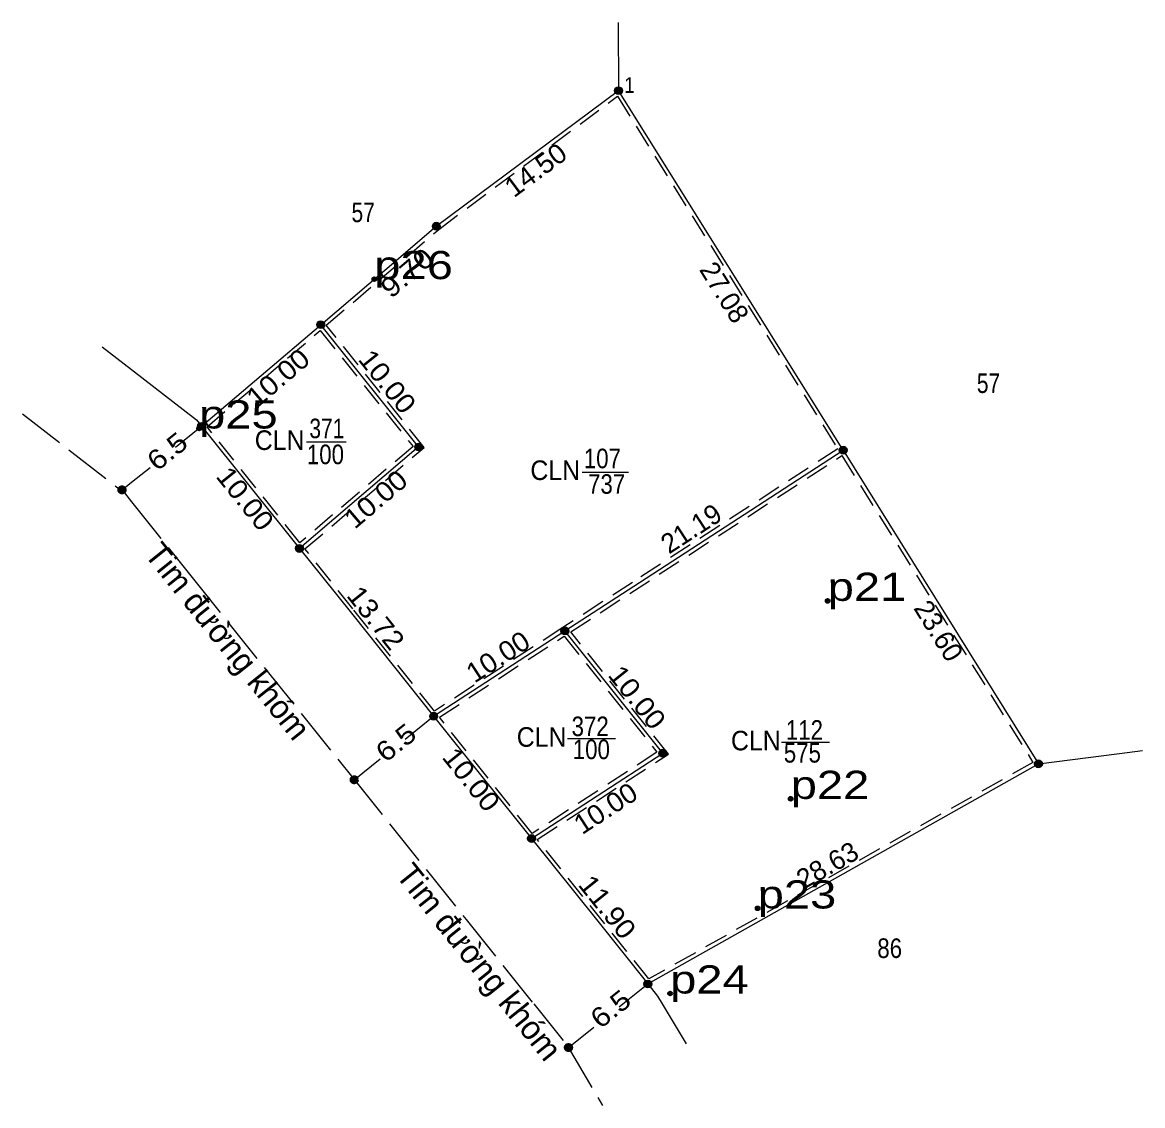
# Model space of a CAD drawing. Header units: metres. Extents: x 536299 to 536673, y 1838721 to 1839052.
# Drawn here: x 536601.6 to 536673.1, y 1838982.8 to 1839052 of the extents above; entities that cross this region are included whole.
import ezdxf
from ezdxf.enums import TextEntityAlignment as Align

# ---------------------------------------------------------------- set-up
doc = ezdxf.new("R2010")
doc.units = ezdxf.units.M
doc.header["$LTSCALE"] = 0.5
doc.header["$PDMODE"] = 32
doc.header["$PDSIZE"] = 0.25
doc.linetypes.add('LONG_DASHED', pattern=[7.5, 6, -1.5])
doc.linetypes.add('MEDIUM_DASHED', pattern=[4.5, 3, -1.5])
for name, color, linetype, lineweight in [('1', 7, 'MEDIUM_DASHED', 13), ('10', 7, 'Continuous', 13), ('13', 7, 'Continuous', 13), ('17', 7, 'Continuous', 13), ('2', 7, 'Continuous', 13), ('22', 7, 'Continuous', 13), ('63', 7, 'MEDIUM_DASHED', 13)]:
    doc.layers.add(name, color=color, linetype=linetype, lineweight=lineweight)
doc.layers.add('12', color=7, linetype='Continuous')
doc.layers.add('7', color=7, linetype='Continuous')

msp = doc.modelspace()

# ---------------------------------------------------------------- hatches: boundary and pattern name
at = {"layer": '10'}
for points in [[(536639.88, 1839047.66, 1), (536639.38, 1839047.66, 1)], [(536628.25, 1839039, 1), (536627.75, 1839039, 1)], [(536620.87, 1839032.71, 1), (536620.37, 1839032.71, 1)], [(536627.12, 1839024.9, 1), (536626.62, 1839024.9, 1)], [(536654.23, 1839024.7, 1), (536653.73, 1839024.7, 1)], [(536619.51, 1839018.42, 1), (536619.01, 1839018.42, 1)], [(536636.46, 1839013.15, 1), (536635.96, 1839013.15, 1)], [(536642.71, 1839005.34, 1), (536642.21, 1839005.34, 1)], [(536666.7, 1839004.66, 1), (536666.2, 1839004.66, 1)], [(536634.33, 1838999.89, 1), (536633.83, 1838999.89, 1)]]:
    msp.add_hatch(color=256, dxfattribs=at).paths.add_polyline_path(points)
at = {"layer": '13'}
for points in [[(536613.26, 1839026.22, 1), (536612.76, 1839026.22, 1)], [(536628.08, 1839007.7, 1), (536627.58, 1839007.7, 1)], [(536641.76, 1838990.6, 1), (536641.26, 1838990.6, 1)]]:
    msp.add_hatch(color=256, dxfattribs=at).paths.add_polyline_path(points)
at = {"layer": '22'}
for points in [[(536608.18, 1839022.16, 1), (536607.68, 1839022.16, 1)], [(536636.69, 1838986.54, 1), (536636.19, 1838986.54, 1)]]:
    msp.add_hatch(color=256, dxfattribs=at).paths.add_polyline_path(points)
at = {"layer": '63'}
msp.add_hatch(color=256, dxfattribs=at).paths.add_polyline_path([(536623.01, 1839003.64, 1), (536622.51, 1839003.64, 1)])

# ---------------------------------------------------------------- linework, layer by layer
at = {"layer": '1'}
msp.add_lwpolyline([(536653.9, 1839024.35), (536666.1, 1839004.75), (536641.57, 1838990.92), (536634.45, 1838999.83), (536642.83, 1839005.28), (536636.58, 1839013.09)], close=True, dxfattribs=at)
at = {"layer": '10'}
for p, q in [((536626.87, 1839024.9), (536620.62, 1839032.71)), ((536626.87, 1839024.9), (536619.26, 1839018.42)), ((536653.98, 1839024.7), (536666.45, 1839004.66)), ((536666.45, 1839004.66), (536671.63, 1839005.32)), ((536671.63, 1839005.32), (536673.1, 1839005.51)), ((536641.51, 1838990.6), (536666.45, 1839004.66))]:
    msp.add_line(p, q, dxfattribs=at)
msp.add_lwpolyline([(536634.08, 1838999.89), (536642.46, 1839005.34), (536636.21, 1839013.15)], dxfattribs=at)
for centre in [(536639.63, 1839047.66), (536628, 1839039), (536620.62, 1839032.71), (536626.87, 1839024.9), (536653.98, 1839024.7), (536619.26, 1839018.42), (536636.21, 1839013.15), (536642.46, 1839005.34), (536666.45, 1839004.66), (536634.08, 1838999.89)]:
    msp.add_circle(centre, 0.25, dxfattribs=at)
at = {"layer": '13'}
for p, q in [((536611.35, 1839024.89), (536613.01, 1839026.22)), ((536619.71, 1839025.22), (536622.24, 1839025.22)), ((536637.31, 1839023.3), (536640.28, 1839023.3)), ((536636.37, 1839006.27), (536639.44, 1839006.27)), ((536650.04, 1839006.04), (536653.11, 1839006.04))]:
    msp.add_line(p, q, dxfattribs=at)
msp.add_lwpolyline([(536607.93, 1839022.16), (536608.54, 1839022.65), (536609.72, 1839023.59)], dxfattribs=at)
for centre in [(536613.01, 1839026.22), (536627.83, 1839007.7), (536641.51, 1838990.6)]:
    msp.add_circle(centre, 0.25, dxfattribs=at)
at = {"layer": '17'}
for p, q in [((536639.61, 1839052.02), (536639.63, 1839047.66)), ((536628, 1839039), (536639.63, 1839047.66)), ((536625.74, 1839037.07), (536628, 1839039)), ((536620.62, 1839032.71), (536625.74, 1839037.07)), ((536613.01, 1839026.22), (536620.62, 1839032.71))]:
    msp.add_line(p, q, dxfattribs=at)
at = {"layer": '2'}
for p, q in [((536612.68, 1839026.63), (536613.01, 1839026.22)), ((536613.01, 1839026.22), (536619.26, 1839018.41)), ((536619.26, 1839018.42), (536620.67, 1839016.66)), ((536627.83, 1839007.7), (536634.08, 1838999.89)), ((536634.08, 1838999.89), (536638.22, 1838994.71)), ((536638.22, 1838994.71), (536641.51, 1838990.6)), ((536641.51, 1838990.6), (536642.13, 1838989.83))]:
    msp.add_line(p, q, dxfattribs=at)
at = {"layer": '2', "linetype": 'MEDIUM_DASHED'}
for points in [[(536622.66, 1839014.57), (536619.61, 1839018.39), (536627.22, 1839024.87), (536620.97, 1839032.68), (536628.16, 1839038.8), (536639.56, 1839047.3), (536653.64, 1839024.78), (536640.52, 1839016.25)], [(536640.52, 1839016.25), (536636.07, 1839013.36), (536627.88, 1839008.03), (536622.66, 1839014.57)]]:
    msp.add_lwpolyline(points, dxfattribs=at)
for points in [[(536620.59, 1839032.35), (536626.52, 1839024.93), (536619.29, 1839018.78), (536613.36, 1839026.19)], [(536636.16, 1839012.82), (536642.09, 1839005.4), (536634.13, 1839000.22), (536628.2, 1839007.64)]]:
    msp.add_lwpolyline(points, close=True, dxfattribs=at)
at = {"layer": '2'}
msp.add_lwpolyline([(536620.67, 1839016.66), (536622.66, 1839014.17), (536627.83, 1839007.7)], dxfattribs=at)
at = {"layer": '22'}
for p, q in [((536653.98, 1839024.7), (536639.63, 1839047.66)), ((536640.98, 1839016.25), (536653.98, 1839024.7)), ((536636.21, 1839013.15), (536640.98, 1839016.25)), ((536627.83, 1839007.7), (536636.21, 1839013.15)), ((536626.01, 1839006.24), (536627.83, 1839007.7)), ((536622.76, 1839003.64), (536624.42, 1839004.97)), ((536642.13, 1838989.83), (536642.43, 1838989.32)), ((536642.43, 1838989.32), (536643.95, 1838986.78)), ((536636.45, 1838986.54), (536638.06, 1838987.83))]:
    msp.add_line(p, q, dxfattribs=at)
at = {"layer": '22', "linetype": 'LONG_DASHED'}
for p, q in [((536601.57, 1839027.02), (536608.08, 1839021.97)), ((536612.33, 1839016.66), (536622.66, 1839003.76)), ((536622.66, 1839003.76), (536629.9, 1838994.71)), ((536629.9, 1838994.71), (536634.22, 1838989.32)), ((536634.22, 1838989.32), (536636.43, 1838986.56)), ((536636.42, 1838986.57), (536638.62, 1838982.83))]:
    msp.add_line(p, q, dxfattribs=at)
at = {"layer": '22'}
for points in [[(536606.66, 1839031.3), (536608.54, 1839029.84), (536612.68, 1839026.63)], [(536639.68, 1838989.13), (536639.92, 1838989.32), (536641.51, 1838990.6)]]:
    msp.add_lwpolyline(points, dxfattribs=at)
at = {"layer": '22', "linetype": 'LONG_DASHED'}
msp.add_lwpolyline([(536608.08, 1839021.97), (536608.54, 1839021.4), (536612.33, 1839016.66)], dxfattribs=at)
for centre in [(536607.93, 1839022.16), (536636.44, 1838986.54)]:
    msp.add_circle(centre, 0.25, dxfattribs=at)
at = {"layer": '63'}
msp.add_circle((536622.76, 1839003.64), 0.25, dxfattribs=at)
at = {"layer": '7'}
for p in [(536624.04, 1839035.62), (536612.85, 1839026.08), (536652.99, 1839015.07), (536650.63, 1839002.43), (536648.52, 1838995.43), (536642.93, 1838989.99)]:
    msp.add_point(p, dxfattribs=at)

# ---------------------------------------------------------------- texts
at = {"layer": '12', "width": 1.25}
for s, p in [('p26', (536624.04, 1839035.62)), ('p25', (536612.85, 1839026.08)), ('p21', (536652.99, 1839015.07)), ('p22', (536650.63, 1839002.42)), ('p23', (536648.52, 1838995.42)), ('p24', (536642.93, 1838989.99))]:
    msp.add_text(s, height=1.8, dxfattribs=at).set_placement(p)
at = {"layer": '13'}
for s, width, p in [('57', 0.8, (536623.33, 1839039.26)), ('57', 0.8, (536663.26, 1839028.35)), ('371', 0.8, (536621.01, 1839025.46)), ('CLN', 0.95, (536617.995, 1839024.71)), ('107', 0.85, (536638.605, 1839023.54)), ('CLN', 0.95, (536635.595, 1839022.79)), ('372', 0.85, (536637.825, 1839006.43)), ('CLN', 0.95, (536634.725, 1839005.75)), ('112', 0.85, (536651.505, 1839006.2)), ('CLN', 0.95, (536648.405, 1839005.52)), ('575', 0.85, (536651.375, 1839004.74)), ('86', 0.85, (536656.95, 1838992.26))]:
    msp.add_text(s, height=1.25, dxfattribs=dict(at, width=width)).set_placement(p, align=Align.CENTER)
for p in [(536614.1043, 1839012.0287), (536630.1543, 1838991.5387)]:
    msp.add_text('Tim đường khóm', height=1.5, rotation=308.68, dxfattribs=at).set_placement(p, align=Align.CENTER)
at = {"layer": '2', "width": 0.9}
msp.add_text(' 1', height=1, dxfattribs=at).set_placement((536640.67, 1839047.52), align=Align.RIGHT)
at = {"layer": '2'}
for s, rotation, width, p in [('14.50', 36.672, 1.05, (536634.7167, 1839042.0902)), ('9.70', 40.441, 1.15, (536626.5346, 1839035.5468)), ('10.00', 40.458, 1.1, (536618.2994, 1839028.8461)), ('10.00', 308.669, 1.1, (536624.3881, 1839028.6905)), ('10.00', 308.705, 1.1, (536615.3097, 1839021.2108)), ('10.00', 40.415, 1.1, (536624.5398, 1839021.094)), ('13.72', 308.64, 1.1, (536623.6528, 1839013.5953)), ('10.00', 33.038, 1.05, (536632.2793, 1839010.9792)), ('10.00', 308.669, 1.1, (536629.7481, 1839003.2705)), ('10.00', 33.038, 1.05, (536639.1493, 1839001.2992))]:
    msp.add_text(s, height=1.25, rotation=rotation, dxfattribs=dict(at, width=width)).set_placement(p, align=Align.CENTER)
for s, rotation, p in [('27.08', 302.005, (536645.8655, 1839034.4512)), ('21.19', 33.023, (536644.6144, 1839019.1653))]:
    msp.add_text(s, height=1.25, rotation=rotation, dxfattribs=at).set_placement(p, align=Align.CENTER)
at = {"layer": '2', "width": 0.85}
for s, p in [('100', (536620.92, 1839023.8)), ('737', (536638.875, 1839021.91)), ('100', (536637.9, 1839004.96))]:
    msp.add_text(s, height=1.25, dxfattribs=at).set_placement(p, align=Align.CENTER)
at = {"layer": '22', "width": 1.15}
for rotation, p in [(38.632, (536611.2098, 1839024.1389)), (38.687, (536625.8093, 1839005.5304)), (38.687, (536639.5193, 1838988.5204))]:
    msp.add_text('6.5', height=1.25, rotation=rotation, dxfattribs=at).set_placement(p, align=Align.CENTER)
at = {"layer": '63'}
for s, rotation, p in [('23.60', 301.892, (536659.5435, 1839012.8302)), ('28.63', 29.412, (536653.2781, 1838997.6475))]:
    msp.add_text(s, height=1.25, rotation=rotation, dxfattribs=at).set_placement(p, align=Align.CENTER)
at = {"layer": '63', "width": 1.1}
for s, rotation, p in [('10.00', 308.669, (536640.3381, 1839008.5205)), ('11.90', 308.652, (536638.4373, 1838995.1304))]:
    msp.add_text(s, height=1.25, rotation=rotation, dxfattribs=at).set_placement(p, align=Align.CENTER)

doc.saveas('drawing.dxf')
